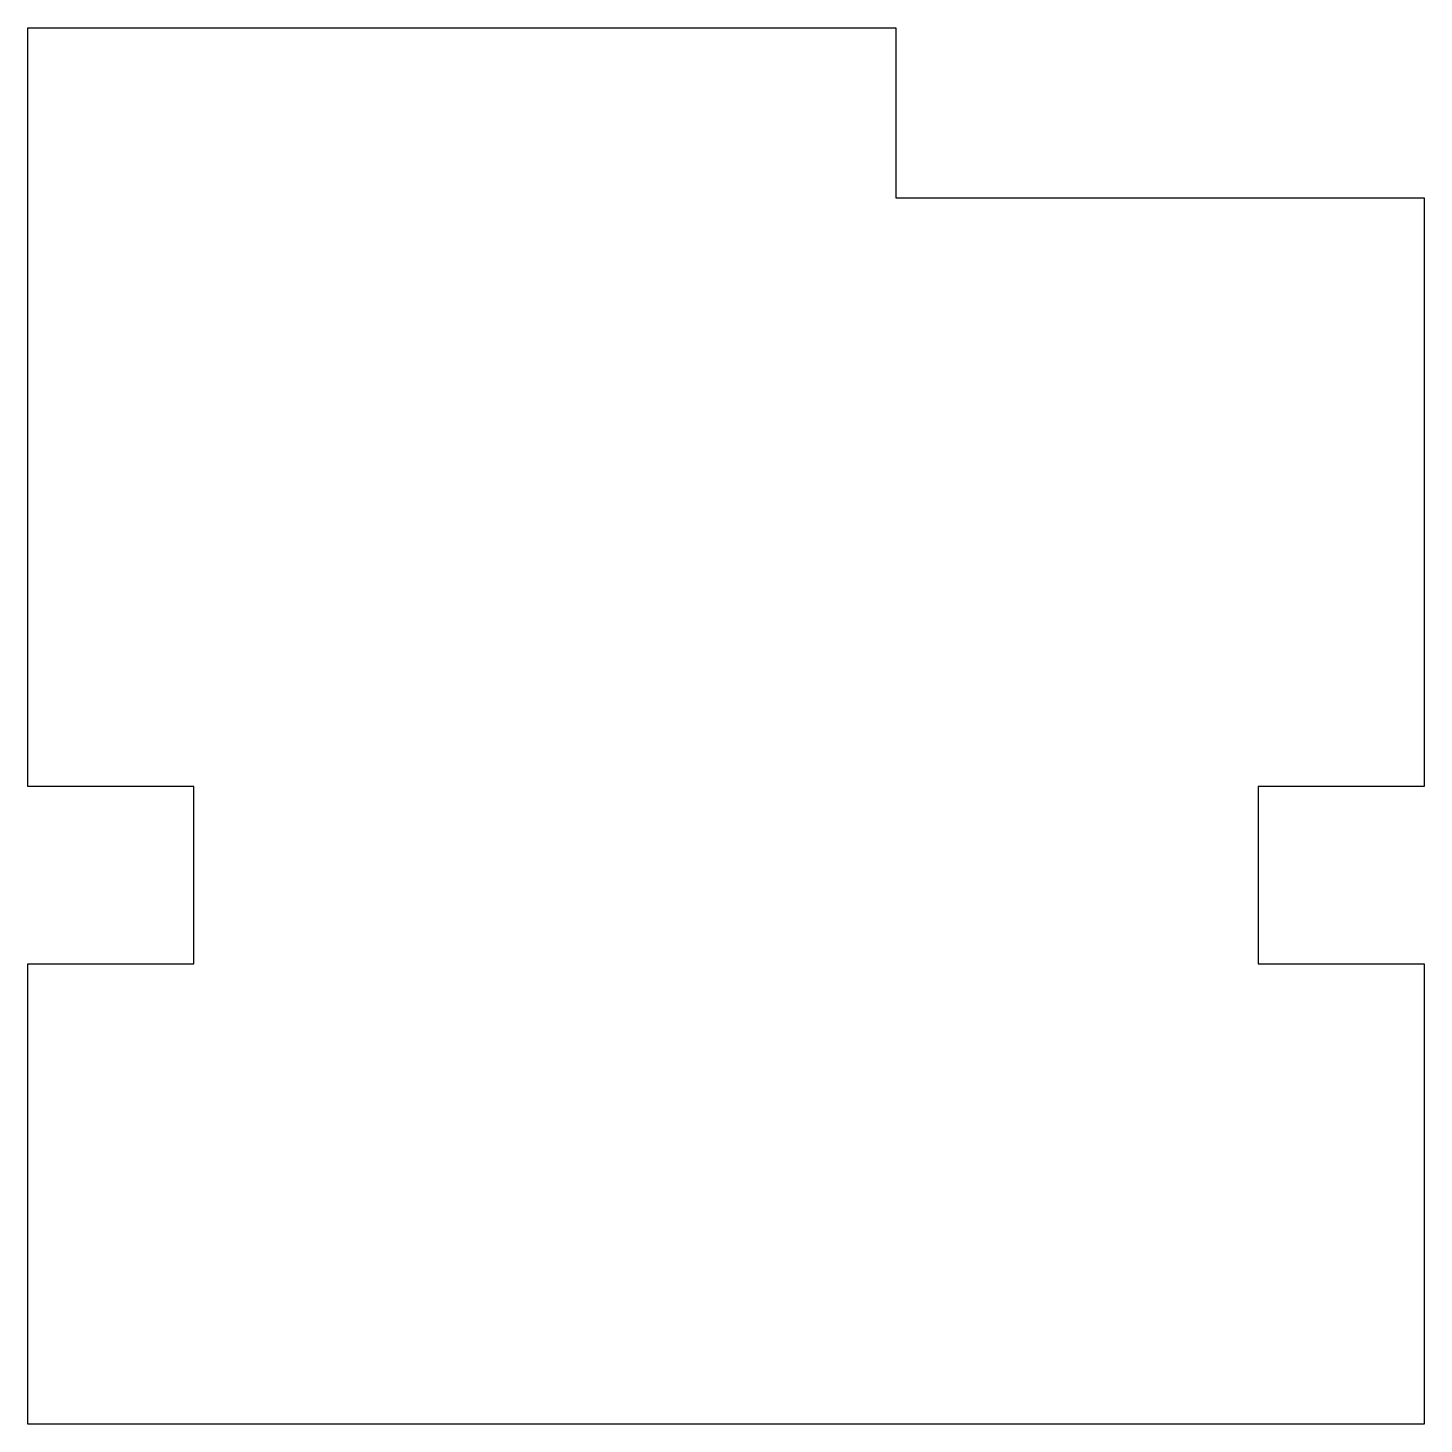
# Model space of a CAD drawing. Header units: millimetres. Extents: x 0 to 370, y 0 to 370.
import ezdxf

# ---------------------------------------------------------------- set-up
doc = ezdxf.new("R2010")
doc.units = ezdxf.units.MM
doc.layers.get('0').update_dxf_attribs({"lineweight": 25})

msp = doc.modelspace()

# ---------------------------------------------------------------- linework, layer by layer
for p, q in [((0, 169), (0, 370)), ((0, 370), (230, 370)), ((230, 370), (230, 325)), ((230, 325), (370, 325)), ((370, 325), (370, 169)), ((44, 169), (0, 169)), ((44, 122), (44, 169)), ((370, 169), (326, 169)), ((326, 169), (326, 122)), ((0, 0), (0, 122)), ((0, 122), (44, 122)), ((326, 122), (370, 122)), ((370, 122), (370, 0)), ((370, 0), (0, 0))]:
    msp.add_line(p, q)

doc.saveas('drawing.dxf')
